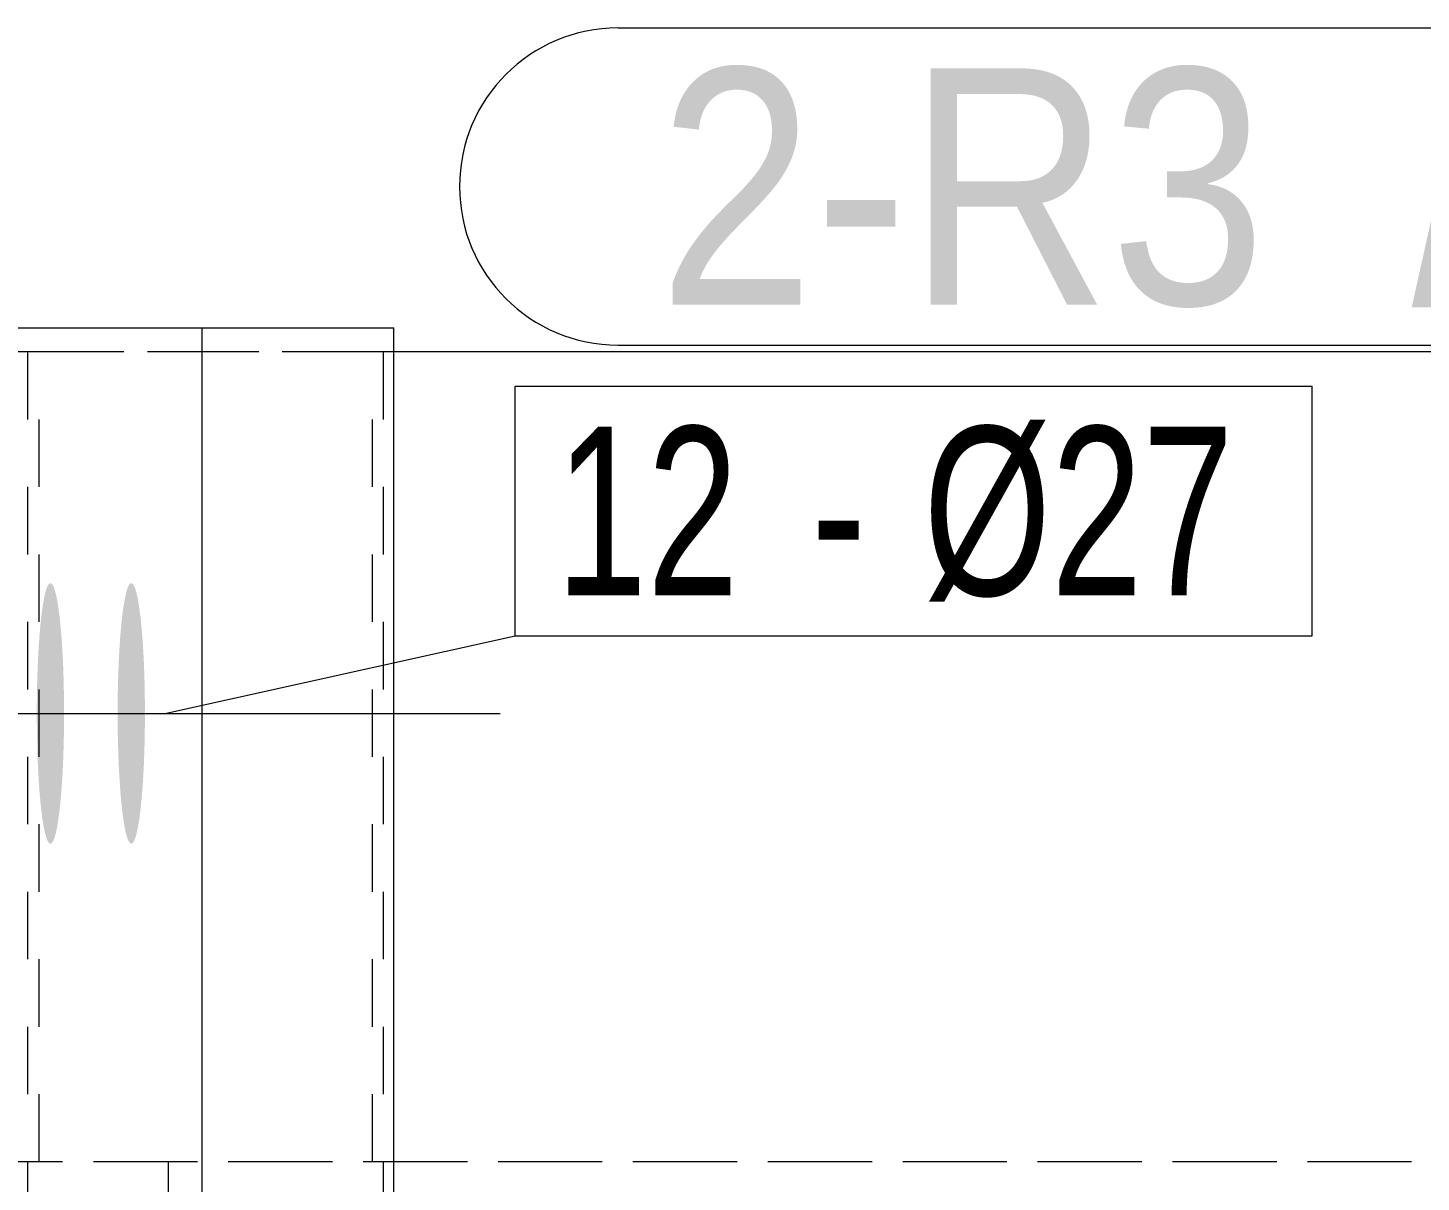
# Model space of a CAD drawing. Header units: millimetres. Extents: x 2 to 825, y 1 to 579.
# Drawn here: x 77.16 to 97.82, y 489.64 to 506.74 of the extents above; entities that cross this region are included whole.
import ezdxf

# ---------------------------------------------------------------- set-up
doc = ezdxf.new("R2010")
doc.units = ezdxf.units.MM
doc.linetypes.add('XKITLINE00', pattern=[0])
doc.linetypes.add('XKITLINE01', pattern=[4, 1, -1, 1, -1])
for name, color, linetype, lineweight in [('Bolt', 3, 'Continuous', 0), ('BoltMark', 7, 'Continuous', 0), ('Part', 2, 'Continuous', 0), ('PartMark', 7, 'Continuous', 0)]:
    doc.layers.add(name, color=color, linetype=linetype, lineweight=lineweight)
doc.styles.add('ARIAL', font='ARIAL.TTF')
doc.styles.add('ARIAL_NARROW', font='ARIALN.TTF')

# ---------------------------------------------------------------- blocks, each defined once
blk = doc.blocks.new('*A35')
at = {"layer": 'Bolt'}
for points in [[(77.696, 496.534), (77.696, 496.487), (77.696, 496.439), (77.695, 496.392), (77.695, 496.345), (77.694, 496.298), (77.693, 496.251), (77.692, 496.205), (77.691, 496.159), (77.69, 496.113), (77.689, 496.067), (77.687, 496.021), (77.686, 495.976), (77.684, 495.931), (77.683, 495.887), (77.681, 495.843), (77.679, 495.8), (77.677, 495.757), (77.675, 495.714), (77.672, 495.672), (77.67, 495.631), (77.667, 495.59), (77.665, 495.549), (77.662, 495.51), (77.659, 495.471), (77.656, 495.432), (77.653, 495.395), (77.65, 495.358), (77.647, 495.321), (77.644, 495.286), (77.64, 495.251), (77.637, 495.217), (77.633, 495.184), (77.63, 495.152), (77.626, 495.121), (77.622, 495.09), (77.618, 495.061), (77.614, 495.032), (77.61, 495.004), (77.606, 494.978), (77.602, 494.952), (77.598, 494.927), (77.594, 494.903), (77.589, 494.88), (77.585, 494.859), (77.58, 494.838), (77.576, 494.818), (77.571, 494.799), (77.567, 494.782), (77.562, 494.765), (77.557, 494.75), (77.553, 494.736), (77.548, 494.722), (77.543, 494.71), (77.538, 494.699), (77.533, 494.69), (77.528, 494.681), (77.524, 494.673), (77.519, 494.667), (77.514, 494.662), (77.509, 494.658), (77.504, 494.655), (77.499, 494.653), (77.494, 494.653), (77.489, 494.653), (77.484, 494.655), (77.479, 494.658), (77.474, 494.662), (77.469, 494.667), (77.464, 494.673), (77.459, 494.681), (77.454, 494.69), (77.45, 494.699), (77.445, 494.71), (77.44, 494.722), (77.435, 494.736), (77.43, 494.75), (77.426, 494.765), (77.421, 494.782), (77.416, 494.799), (77.412, 494.818), (77.407, 494.838), (77.403, 494.859), (77.399, 494.88), (77.394, 494.903), (77.39, 494.927), (77.386, 494.952), (77.382, 494.978), (77.377, 495.004), (77.373, 495.032), (77.369, 495.061), (77.366, 495.09), (77.362, 495.121), (77.358, 495.152), (77.354, 495.184), (77.351, 495.217), (77.347, 495.251), (77.344, 495.286), (77.341, 495.321), (77.338, 495.358), (77.334, 495.395), (77.331, 495.432), (77.329, 495.471), (77.326, 495.51), (77.323, 495.549), (77.32, 495.59), (77.318, 495.631), (77.316, 495.672), (77.313, 495.714), (77.311, 495.757), (77.309, 495.8), (77.307, 495.843), (77.305, 495.887), (77.303, 495.931), (77.302, 495.976), (77.3, 496.021), (77.299, 496.067), (77.298, 496.113), (77.297, 496.159), (77.296, 496.205), (77.295, 496.251), (77.294, 496.298), (77.293, 496.345), (77.293, 496.392), (77.292, 496.439), (77.292, 496.487), (77.292, 496.534), (77.292, 496.581), (77.292, 496.628), (77.292, 496.676), (77.292, 496.723), (77.293, 496.77), (77.293, 496.817), (77.294, 496.864), (77.295, 496.911), (77.296, 496.957), (77.297, 497.004), (77.298, 497.05), (77.299, 497.096), (77.3, 497.141), (77.302, 497.186), (77.303, 497.231), (77.305, 497.275), (77.307, 497.319), (77.309, 497.363), (77.311, 497.406), (77.313, 497.448), (77.316, 497.49), (77.318, 497.532), (77.32, 497.573), (77.323, 497.613), (77.326, 497.653), (77.329, 497.692), (77.331, 497.73), (77.334, 497.768), (77.338, 497.805), (77.341, 497.841), (77.344, 497.876), (77.347, 497.911), (77.351, 497.945), (77.354, 497.978), (77.358, 498.01), (77.362, 498.041), (77.366, 498.072), (77.369, 498.102), (77.373, 498.13), (77.377, 498.158), (77.382, 498.185), (77.386, 498.211), (77.39, 498.235), (77.394, 498.259), (77.399, 498.282), (77.403, 498.304), (77.407, 498.325), (77.412, 498.344), (77.416, 498.363), (77.421, 498.381), (77.426, 498.397), (77.43, 498.412), (77.435, 498.427), (77.44, 498.44), (77.445, 498.452), (77.45, 498.463), (77.454, 498.473), (77.459, 498.481), (77.464, 498.489), (77.469, 498.495), (77.474, 498.5), (77.479, 498.505), (77.484, 498.507), (77.489, 498.509), (77.494, 498.51), (77.499, 498.509), (77.504, 498.507), (77.509, 498.505), (77.514, 498.5), (77.519, 498.495), (77.524, 498.489), (77.528, 498.481), (77.533, 498.473), (77.538, 498.463), (77.543, 498.452), (77.548, 498.44), (77.553, 498.427), (77.557, 498.412), (77.562, 498.397), (77.567, 498.381), (77.571, 498.363), (77.576, 498.344), (77.58, 498.325), (77.585, 498.304), (77.589, 498.282), (77.594, 498.259), (77.598, 498.235), (77.602, 498.211), (77.606, 498.185), (77.61, 498.158), (77.614, 498.13), (77.618, 498.102), (77.622, 498.072), (77.626, 498.041), (77.63, 498.01), (77.633, 497.978), (77.637, 497.945), (77.64, 497.911), (77.644, 497.876), (77.647, 497.841), (77.65, 497.805), (77.653, 497.768), (77.656, 497.73), (77.659, 497.692), (77.662, 497.653), (77.665, 497.613), (77.667, 497.573), (77.67, 497.532), (77.672, 497.49), (77.675, 497.448), (77.677, 497.406), (77.679, 497.363), (77.681, 497.319), (77.683, 497.275), (77.684, 497.231), (77.686, 497.186), (77.687, 497.141), (77.689, 497.096), (77.69, 497.05), (77.691, 497.004), (77.692, 496.957), (77.693, 496.911), (77.694, 496.864), (77.695, 496.817), (77.695, 496.77), (77.696, 496.723), (77.696, 496.676), (77.696, 496.628), (77.696, 496.581)], [(78.895, 496.534), (78.895, 496.487), (78.894, 496.439), (78.894, 496.392), (78.893, 496.345), (78.893, 496.298), (78.892, 496.251), (78.891, 496.205), (78.89, 496.159), (78.889, 496.113), (78.888, 496.067), (78.886, 496.021), (78.885, 495.976), (78.883, 495.931), (78.881, 495.887), (78.88, 495.843), (78.878, 495.8), (78.876, 495.757), (78.873, 495.714), (78.871, 495.672), (78.869, 495.631), (78.866, 495.59), (78.864, 495.549), (78.861, 495.51), (78.858, 495.471), (78.855, 495.432), (78.852, 495.395), (78.849, 495.358), (78.846, 495.321), (78.843, 495.286), (78.839, 495.251), (78.836, 495.217), (78.832, 495.184), (78.829, 495.152), (78.825, 495.121), (78.821, 495.09), (78.817, 495.061), (78.813, 495.032), (78.809, 495.004), (78.805, 494.978), (78.801, 494.952), (78.797, 494.927), (78.792, 494.903), (78.788, 494.88), (78.784, 494.859), (78.779, 494.838), (78.775, 494.818), (78.77, 494.799), (78.766, 494.782), (78.761, 494.765), (78.756, 494.75), (78.751, 494.736), (78.747, 494.722), (78.742, 494.71), (78.737, 494.699), (78.732, 494.69), (78.727, 494.681), (78.722, 494.673), (78.717, 494.667), (78.713, 494.662), (78.708, 494.658), (78.703, 494.655), (78.698, 494.653), (78.693, 494.653), (78.688, 494.653), (78.683, 494.655), (78.678, 494.658), (78.673, 494.662), (78.668, 494.667), (78.663, 494.673), (78.658, 494.681), (78.653, 494.69), (78.648, 494.699), (78.644, 494.71), (78.639, 494.722), (78.634, 494.736), (78.629, 494.75), (78.625, 494.765), (78.62, 494.782), (78.615, 494.799), (78.611, 494.818), (78.606, 494.838), (78.602, 494.859), (78.597, 494.88), (78.593, 494.903), (78.589, 494.927), (78.584, 494.952), (78.58, 494.978), (78.576, 495.004), (78.572, 495.032), (78.568, 495.061), (78.564, 495.09), (78.561, 495.121), (78.557, 495.152), (78.553, 495.184), (78.55, 495.217), (78.546, 495.251), (78.543, 495.286), (78.54, 495.321), (78.536, 495.358), (78.533, 495.395), (78.53, 495.432), (78.527, 495.471), (78.525, 495.51), (78.522, 495.549), (78.519, 495.59), (78.517, 495.631), (78.514, 495.672), (78.512, 495.714), (78.51, 495.757), (78.508, 495.8), (78.506, 495.843), (78.504, 495.887), (78.502, 495.931), (78.501, 495.976), (78.499, 496.021), (78.498, 496.067), (78.496, 496.113), (78.495, 496.159), (78.494, 496.205), (78.493, 496.251), (78.493, 496.298), (78.492, 496.345), (78.491, 496.392), (78.491, 496.439), (78.491, 496.487), (78.49, 496.534), (78.49, 496.581), (78.49, 496.628), (78.491, 496.676), (78.491, 496.723), (78.491, 496.77), (78.492, 496.817), (78.493, 496.864), (78.493, 496.911), (78.494, 496.957), (78.495, 497.004), (78.496, 497.05), (78.498, 497.096), (78.499, 497.141), (78.501, 497.186), (78.502, 497.231), (78.504, 497.275), (78.506, 497.319), (78.508, 497.363), (78.51, 497.406), (78.512, 497.448), (78.514, 497.49), (78.517, 497.532), (78.519, 497.573), (78.522, 497.613), (78.525, 497.653), (78.527, 497.692), (78.53, 497.73), (78.533, 497.768), (78.536, 497.805), (78.54, 497.841), (78.543, 497.876), (78.546, 497.911), (78.55, 497.945), (78.553, 497.978), (78.557, 498.01), (78.561, 498.041), (78.564, 498.072), (78.568, 498.102), (78.572, 498.13), (78.576, 498.158), (78.58, 498.185), (78.584, 498.211), (78.589, 498.235), (78.593, 498.259), (78.597, 498.282), (78.602, 498.304), (78.606, 498.325), (78.611, 498.344), (78.615, 498.363), (78.62, 498.381), (78.625, 498.397), (78.629, 498.412), (78.634, 498.427), (78.639, 498.44), (78.644, 498.452), (78.648, 498.463), (78.653, 498.473), (78.658, 498.481), (78.663, 498.489), (78.668, 498.495), (78.673, 498.5), (78.678, 498.505), (78.683, 498.507), (78.688, 498.509), (78.693, 498.51), (78.698, 498.509), (78.703, 498.507), (78.708, 498.505), (78.713, 498.5), (78.717, 498.495), (78.722, 498.489), (78.727, 498.481), (78.732, 498.473), (78.737, 498.463), (78.742, 498.452), (78.747, 498.44), (78.751, 498.427), (78.756, 498.412), (78.761, 498.397), (78.766, 498.381), (78.77, 498.363), (78.775, 498.344), (78.779, 498.325), (78.784, 498.304), (78.788, 498.282), (78.792, 498.259), (78.797, 498.235), (78.801, 498.211), (78.805, 498.185), (78.809, 498.158), (78.813, 498.13), (78.817, 498.102), (78.821, 498.072), (78.825, 498.041), (78.829, 498.01), (78.832, 497.978), (78.836, 497.945), (78.839, 497.911), (78.843, 497.876), (78.846, 497.841), (78.849, 497.805), (78.852, 497.768), (78.855, 497.73), (78.858, 497.692), (78.861, 497.653), (78.864, 497.613), (78.866, 497.573), (78.869, 497.532), (78.871, 497.49), (78.873, 497.448), (78.876, 497.406), (78.878, 497.363), (78.88, 497.319), (78.881, 497.275), (78.883, 497.231), (78.885, 497.186), (78.886, 497.141), (78.888, 497.096), (78.889, 497.05), (78.89, 497.004), (78.891, 496.957), (78.892, 496.911), (78.893, 496.864), (78.893, 496.817), (78.894, 496.77), (78.894, 496.723), (78.895, 496.676), (78.895, 496.628), (78.895, 496.581)]]:
    blk.add_hatch(color=3, dxfattribs=at).paths.add_polyline_path(points, flags=17)
at = {"layer": 'Bolt', "color": 3, "linetype": 'XKITLINE00', "lineweight": 0}
for p, q in [((68.224, 496.581), (78.168, 496.581)), ((71.82, 496.581), (81.765, 496.581)), ((73.019, 496.581), (82.964, 496.581)), ((74.218, 496.581), (84.162, 496.581))]:
    blk.add_line(p, q, dxfattribs=at)
blk = doc.blocks.new('*A36')
at = {"layer": 'Part', "color": 7, "linetype": 'XKITLINE01', "lineweight": 0}
for p, q in [((77.159, 476.938), (77.159, 501.938)), ((82.583, 501.938), (77.159, 501.938)), ((77.325, 489.938), (77.325, 501.938)), ((82.267, 489.938), (82.267, 501.938)), ((82.433, 476.938), (82.433, 501.938)), ((589.13, 489.938), (77.325, 489.938))]:
    blk.add_line(p, q, dxfattribs=at)
at = {"layer": 'Part', "color": 2, "linetype": 'XKITLINE00', "lineweight": 0}
blk.add_line((589.13, 501.938), (82.583, 501.938), dxfattribs=at)
blk = doc.blocks.new('*A48')
at = {"layer": 'Part', "color": 2, "linetype": 'XKITLINE00', "lineweight": 0}
for p, q in [((68.952, 502.295), (82.583, 502.295)), ((79.742, 476.581), (79.742, 502.295)), ((82.583, 476.581), (82.583, 502.295))]:
    blk.add_line(p, q, dxfattribs=at)
blk = doc.blocks.new('*A49')
at = {"layer": 'Part', "color": 7, "linetype": 'XKITLINE01', "lineweight": 0}
for p, q in [((353.932, 501.938), (72.064, 501.938)), ((353.675, 489.938), (72.235, 489.938)), ((79.245, 488.938), (79.245, 489.938))]:
    blk.add_line(p, q, dxfattribs=at)
blk = doc.blocks.new('*A129')
at = {"layer": 'BoltMark', "color": 7, "linetype": 'XKITLINE00', "lineweight": 0}
for p, q in [((84.386, 501.431), (96.202, 501.431)), ((84.386, 497.731), (84.386, 501.431)), ((96.202, 497.731), (96.202, 501.431)), ((79.19, 496.581), (84.386, 497.731)), ((84.386, 497.731), (96.202, 497.731))]:
    blk.add_line(p, q, dxfattribs=at)
at = {"layer": 'BoltMark', "color": 3, "style": 'ARIAL_NARROW', "width": 0.85}
for s, p in [('Ø27', (90.435, 498.331)), ('12', (84.986, 498.331)), ('-', (88.776, 498.331))]:
    blk.add_text(s, height=2.5, dxfattribs=at).set_placement(p)
blk = doc.blocks.new('*A141')
at = {"layer": 'PartMark', "color": 7, "linetype": 'XKITLINE00', "lineweight": 0}
for p, q in [((85.909, 506.738), (106.962, 506.738)), ((85.909, 502.038), (106.962, 502.038))]:
    blk.add_line(p, q, dxfattribs=at)
blk.add_arc((85.909, 504.388), 2.35, 90, 270, dxfattribs=at)
at = {"layer": 'PartMark', "color": 1, "style": 'ARIAL', "width": 0.85}
blk.add_text('2-R3', height=3.5, dxfattribs=at).set_placement((86.509, 502.638))
at = {"layer": 'PartMark', "color": 3, "style": 'ARIAL', "width": 0.85}
blk.add_text('/', height=3, dxfattribs=at).set_placement((97.675, 502.638))

msp = doc.modelspace()

# ---------------------------------------------------------------- block references
at = {"lineweight": 0}
for name in ['*A141', '*A48', '*A49', '*A129', '*A35']:
    msp.add_blockref(name, (0, 0), dxfattribs=at)
at = {"layer": 'Part', "lineweight": 0}
msp.add_blockref('*A36', (0, 0), dxfattribs=at)

doc.saveas('drawing.dxf')
